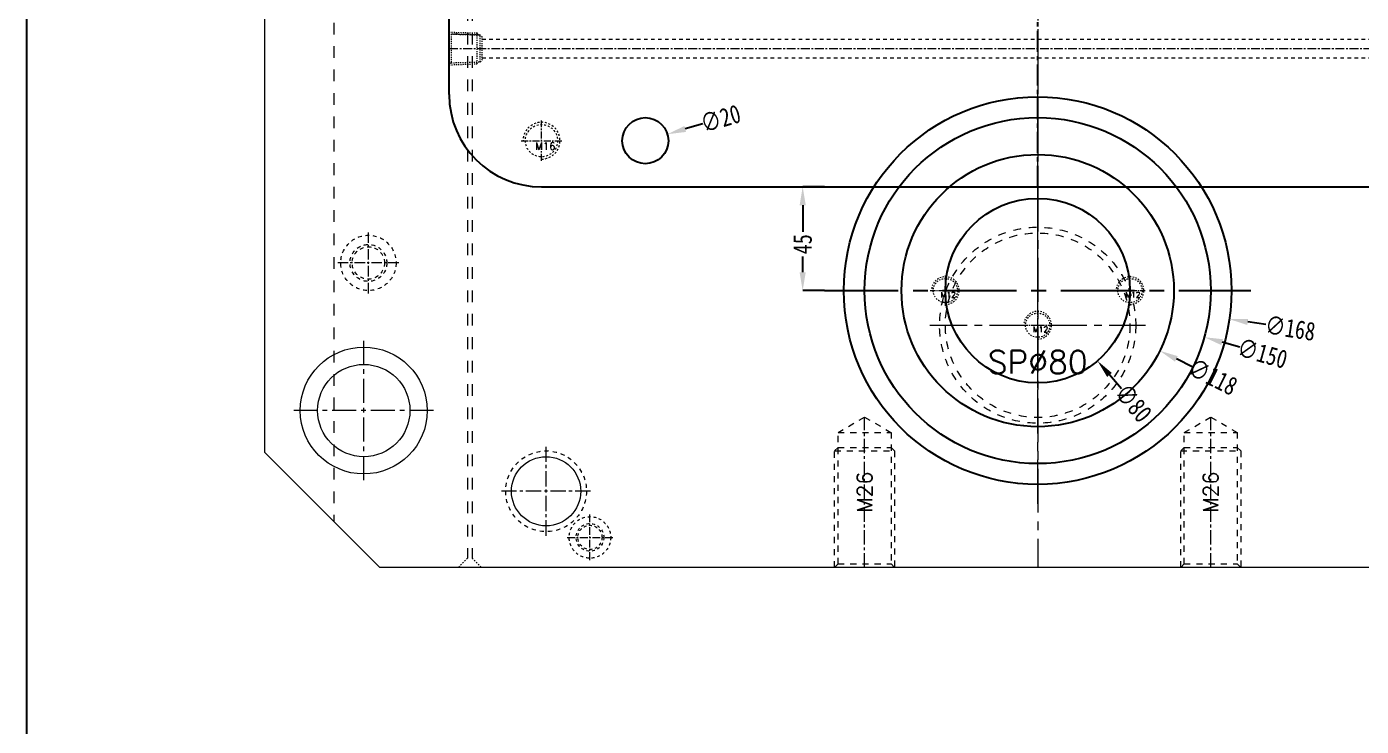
# Model space of a CAD drawing. Header units: millimetres. Extents: x 1803 to 4269, y -6912 to 1836.
# Drawn here: x 2381 to 2959, y -1229 to -925 of the extents above; entities that cross this region are included whole.
import ezdxf
from ezdxf.enums import TextEntityAlignment as Align

# ---------------------------------------------------------------- set-up
doc = ezdxf.new("R2010")
doc.units = ezdxf.units.MM
doc.header["$LTSCALE"] = 16.335
doc.header["$PDMODE"] = 3
doc.header["$PDSIZE"] = 0.3125
doc.linetypes.add('CENTER', pattern=[0.6, 0.375, -0.075, 0.075, -0.075])
doc.linetypes.add('HIDDEN', pattern=[0.2, 0.1, -0.1])
doc.layers.get('0').update_dxf_attribs({"linetype": 'CONTINUOUS'})
doc.layers.get('Defpoints').update_dxf_attribs({"linetype": 'CONTINUOUS'})
for name, color, linetype, lineweight in [('cool', 153, 'HIDDEN', 9), ('moldbase', 7, 'CONTINUOUS', 20), ('screw', 33, 'CONTINUOUS', 13), ('sp', 193, 'CONTINUOUS', 9)]:
    doc.layers.add(name, color=color, linetype=linetype, lineweight=lineweight)
doc.styles.get("Standard").update_dxf_attribs({"font": 'txt', "width": 0.8})
doc.styles.add('TXT', font='txt.shx', dxfattribs={"bigfont": 'gbcbig.shx'})
doc.dimstyles.new('11', dxfattribs={"dimtxt": 8, "dimasz": 8, "dimexe": 0, "dimexo": 0, "dimgap": 0, "dimtad": 0, "dimdsep": 46, "dimtxsty": 'Standard', "dimcen": 0, "dimclrd": 4, "dimclre": 4, "dimclrt": 6, "dimazin": 0, "dimtp": 0.01, "dimtm": 0.01, "dimtfac": 1, "dimtofl": 0, "dimtmove": 0, "dimatfit": 3, "dimfxl": 0, "dimtolj": 1, "dimarcsym": 0})

# ---------------------------------------------------------------- blocks, each defined once
blk = doc.blocks.new('screw_m16_g')
at = {"layer": 'screw', "color": 1, "linetype": 'CENTER', "ltscale": 0.497582}
for p, q in [((0, -8.8), (0, 8.8)), ((-8.8, 0), (8.8, 0))]:
    blk.add_line(p, q, dxfattribs=at)
at = {"layer": 'screw', "color": 33, "linetype": 'HIDDEN', "ltscale": 0.497582}
blk.add_circle((0, 0), 7, dxfattribs=at)
at = {"layer": 'screw', "color": 92, "linetype": 'HIDDEN', "ltscale": 0.497582}
blk.add_arc((0, 0), 8, 270, 180, dxfattribs=at)
at = {"layer": 'screw', "color": 6, "style": 'TXT'}
blk.add_text('M16', height=3.2, dxfattribs=at).set_placement((-2.72, -4))
blk = doc.blocks.new('*D12')
at = {"color": 4, "lineweight": -2}
for p, q in [((2726.72, -994.66), (2717.3, -994.66)), ((2717.3, -1002.66), (2717.3, -1014.21)), ((2717.3, -1031.66), (2717.3, -1024.87)), ((2726.72, -1039.66), (2717.3, -1039.66))]:
    blk.add_line(p, q, dxfattribs=at)
at = {"color": 4}
for points in [[(2715.96, -1002.66), (2718.63, -1002.66), (2717.3, -994.66)], [(2715.96, -1031.66), (2718.63, -1031.66), (2717.3, -1039.66)]]:
    blk.add_solid(points, dxfattribs=at)
at = {"layer": 'Defpoints', "color": 0}
for p in [(2717.3, -994.66), (2726.72, -994.66), (2726.72, -1039.66)]:
    blk.add_point(p, dxfattribs=at)
at = {"color": 6, "insert": (2717.3, -1019.54), "char_height": 8, "attachment_point": 5, "rotation": 90}
blk.add_mtext('\\A1;45', dxfattribs=at)
blk = doc.blocks.new('*D80')
at = {"color": 4, "lineweight": -2}
blk.add_line((2918.03, -1054.41), (2910.11, -1053.23), dxfattribs=at)
at = {"color": 4}
blk.add_solid([(2910.31, -1051.91), (2909.92, -1054.55), (2902.2, -1052.05)], dxfattribs=at)
at = {"layer": 'Defpoints', "color": 0}
for p in [(2736.04, -1027.27), (2902.2, -1052.05)]:
    blk.add_point(p, dxfattribs=at)
at = {"color": 6, "insert": (2928.58, -1055.98), "char_height": 8, "attachment_point": 5, "rotation": 351.51703}
blk.add_mtext('\\A1;∅168', dxfattribs=at)
blk = doc.blocks.new('*D81')
at = {"color": 4, "lineweight": -2}
blk.add_line((2906.76, -1064.16), (2899.05, -1062.01), dxfattribs=at)
at = {"color": 4}
blk.add_solid([(2899.41, -1060.73), (2898.69, -1063.29), (2891.35, -1059.86)], dxfattribs=at)
at = {"layer": 'Defpoints', "color": 0}
for p in [(2746.89, -1019.46), (2891.35, -1059.86)]:
    blk.add_point(p, dxfattribs=at)
at = {"color": 6, "insert": (2916.52, -1066.89), "char_height": 8, "attachment_point": 5, "rotation": 344.37737}
blk.add_mtext('\\A1;∅150', dxfattribs=at)
blk = doc.blocks.new('*D96')
at = {"color": 4, "lineweight": -2}
blk.add_line((2855.41, -1082.31), (2850.23, -1076.21), dxfattribs=at)
at = {"color": 4}
blk.add_solid([(2851.24, -1075.35), (2849.21, -1077.08), (2845.04, -1070.12)], dxfattribs=at)
at = {"layer": 'Defpoints', "color": 0}
for p in [(2793.2, -1009.2), (2845.04, -1070.12)]:
    blk.add_point(p, dxfattribs=at)
at = {"color": 6, "insert": (2860.6, -1088.4), "char_height": 8, "attachment_point": 5, "rotation": 310.39812}
blk.add_mtext('\\A1;∅80', dxfattribs=at)
blk = doc.blocks.new('*D97')
at = {"color": 4, "lineweight": -2}
blk.add_line((2886.4, -1072.81), (2879.22, -1069.27), dxfattribs=at)
at = {"color": 4}
blk.add_solid([(2879.81, -1068.08), (2878.63, -1070.47), (2872.04, -1065.74)], dxfattribs=at)
at = {"layer": 'Defpoints', "color": 0}
for p in [(2766.19, -1013.58), (2872.04, -1065.74)]:
    blk.add_point(p, dxfattribs=at)
at = {"color": 6, "insert": (2895.01, -1077.05), "char_height": 8, "attachment_point": 5, "rotation": 333.76997}
blk.add_mtext('\\A1;∅118', dxfattribs=at)
blk = doc.blocks.new('cool_jt_f12')
at = {"layer": 'cool', "ltscale": 0.3}
for p, q in [((0, 7.0785), (0.856, 6.2225)), ((0, 7.0785), (12, 6.7035)), ((0.856, 6.2225), (0.856, -6.2225)), ((13.5, 5.827375), (0.856, 6.2225)), ((0.856, 6.2225), (13.5, 5.827375)), ((12, 6.7035), (12.856, 5.8475)), ((12, 6.7035), (12, -6.7035)), ((14.327375, 5), (13.5, 5.827375)), ((13.5, -5.827375), (13.5, 5.827375)), ((14.327375, -5), (14.327375, 5)), ((13.5, -5.827375), (14.327375, -5)), ((0.856, -6.2225), (0, -7.0785)), ((0, -7.0785), (12, -6.7035)), ((0.856, -6.2225), (13.5, -5.827375)), ((12, -6.7035), (12.856, -5.8475))]:
    blk.add_line(p, q, dxfattribs=at)
blk = doc.blocks.new('1')
at = {"layer": 'cool', "ltscale": 0.932966}
for p, q in [((2578.45, -905.66), (3059.79, -905.66)), ((2578.45, -913.66), (3059.79, -913.66))]:
    blk.add_line(p, q, dxfattribs=at)
at = {"layer": 'cool', "color": 1, "linetype": 'CENTER', "ltscale": 0.621977}
blk.add_line((2564.12, -909.66), (3074.12, -909.66), dxfattribs=at)
at = {"layer": 'cool', "ltscale": 0.932966}
blk.add_blockref('cool_jt_f12', (2564.12, -909.66), dxfattribs=at)
at = {"layer": 'cool', "ltscale": 0.932966, "rotation": 180}
blk.add_blockref('cool_jt_f12', (3074.12, -909.66), dxfattribs=at)
blk = doc.blocks.new('screw_m12_g')
at = {"layer": 'screw', "color": 1, "linetype": 'CENTER', "ltscale": 0.373186}
for p, q in [((0, -6.6), (0, 6.6)), ((-6.6, 0), (6.6, 0))]:
    blk.add_line(p, q, dxfattribs=at)
at = {"layer": 'screw', "color": 33, "linetype": 'HIDDEN', "ltscale": 0.373186}
blk.add_circle((0, 0), 5.25, dxfattribs=at)
at = {"layer": 'screw', "color": 92, "linetype": 'HIDDEN', "ltscale": 0.373186}
blk.add_arc((0, 0), 6, 270, 180, dxfattribs=at)
at = {"layer": 'screw', "color": 6, "style": 'TXT'}
blk.add_text('M12', height=2.4, dxfattribs=at).set_placement((-2.04, -3))
blk = doc.blocks.new('sp_80_th', base_point=(2819.12, -1039.66))
at = {"layer": 'sp', "color": 1, "linetype": 'CENTER', "ltscale": 2.643404}
for p, q in [((2819.12, -1086.41), (2819.12, -992.91)), ((2772.37, -1039.66), (2865.87, -1039.66))]:
    blk.add_line(p, q, dxfattribs=at)
at = {"layer": 'sp', "color": 193, "linetype": 'HIDDEN', "ltscale": 2.073258}
for radius in [42.5, 40]:
    blk.add_circle((2819.12, -1039.66), radius, dxfattribs=at)
at = {"layer": 'sp', "color": 6, "style": 'TXT'}
blk.add_text('SP%%c80', height=10, dxfattribs=at).set_placement((2819.12, -1055.66), align=Align.MIDDLE)
blk = doc.blocks.new('01')
at = {"layer": 'screw'}
blk.add_blockref('screw_m12_g', (2819.12, -1039.66), dxfattribs=at)
at = {"layer": 'sp'}
blk.add_blockref('sp_80_th', (2819.12, -1039.66), dxfattribs=at)
blk = doc.blocks.new('*D835')
at = {"color": 4, "lineweight": -2}
blk.add_line((2674.06, -967.32), (2666.39, -969.58), dxfattribs=at)
at = {"color": 4}
blk.add_solid([(2666.01, -968.3), (2666.76, -970.86), (2658.71, -971.84)], dxfattribs=at)
at = {"layer": 'Defpoints', "color": 0}
for p in [(2658.71, -971.84), (2639.53, -977.48)]:
    blk.add_point(p, dxfattribs=at)
at = {"color": 6, "insert": (2681.74, -965.06), "char_height": 8, "attachment_point": 5, "rotation": 16.40131}
blk.add_mtext('\\A1;∅20', dxfattribs=at)

msp = doc.modelspace()

# ---------------------------------------------------------------- linework, layer by layer
at = {"color": 1, "linetype": 'CENTER', "ltscale": 1.492746}
msp.add_line((2819.12, -994.659), (2819.12, -754.659), dxfattribs=at)
for p, q in [((2564.12, -954.659), (2564.12, -794.659)), ((2604.12, -994.659), (3034.12, -994.659))]:
    msp.add_line(p, q)
at = {"color": 1, "linetype": 'CENTER', "ltscale": 5.22461}
msp.add_line((2726.72, -1039.659), (2911.52, -1039.659), dxfattribs=at)
msp.add_lwpolyline([(2381.071, -563.766), (4105.198, -563.766), (4105.198, -1822.265), (2381.071, -1822.265)], close=True)
for centre, radius in [((2819.12, -1039.659), 84), ((2649.12, -974.659), 10), ((2819.12, -1039.659), 75), ((2819.12, -1039.659), 40)]:
    msp.add_circle(centre, radius)
at = {"color": 3}
msp.add_circle((2819.12, -1039.659), 59, dxfattribs=at)
msp.add_arc((2604.12, -954.659), 40, 180, 270)
at = {"layer": 'moldbase', "color": 8, "linetype": 'HIDDEN', "ltscale": 3.109887}
for p, q in [((2572.12, -663.659), (2572.12, -1155.659)), ((2574.12, -663.659), (2574.12, -1155.659)), ((2514.12, -679.659), (2514.12, -1139.659))]:
    msp.add_line(p, q, dxfattribs=at)
at = {"layer": 'moldbase', "color": 1, "linetype": 'CENTER', "ltscale": 3.109887}
for p, q in [((2819.12, -659.659), (2819.12, -1159.659)), ((2819.12, -659.659), (2819.12, -1159.659)), ((2819.12, -1132.059), (2819.12, -947.259))]:
    msp.add_line(p, q, dxfattribs=at)
at = {"layer": 'moldbase'}
for p, q in [((2484.12, -709.659), (2484.12, -1109.659)), ((2534.12, -1159.659), (2484.12, -1109.659)), ((3104.12, -1159.659), (2534.12, -1159.659))]:
    msp.add_line(p, q, dxfattribs=at)
at = {"layer": 'moldbase', "color": 1, "linetype": 'CENTER', "ltscale": 0.746373}
for p, q in [((2529.12, -1040.859), (2529.12, -1014.459)), ((2542.32, -1027.659), (2515.92, -1027.659))]:
    msp.add_line(p, q, dxfattribs=at)
at = {"layer": 'moldbase', "color": 1, "linetype": 'CENTER', "ltscale": 1.710438}
for p, q in [((2527.12, -1121.909), (2527.12, -1061.409)), ((2557.37, -1091.659), (2496.87, -1091.659))]:
    msp.add_line(p, q, dxfattribs=at)
at = {"layer": 'moldbase', "color": 1, "linetype": 'CENTER', "ltscale": 1.08846}
for p, q in [((2606.12, -1145.909), (2606.12, -1107.409)), ((2625.37, -1126.659), (2586.87, -1126.659))]:
    msp.add_line(p, q, dxfattribs=at)
at = {"layer": 'moldbase', "color": 1, "linetype": 'CENTER', "ltscale": 0.55978}
for p, q in [((2625.12, -1156.559), (2625.12, -1136.759)), ((2615.22, -1146.659), (2635.02, -1146.659))]:
    msp.add_line(p, q, dxfattribs=at)
at = {"layer": 'moldbase', "color": 8, "linetype": 'HIDDEN', "ltscale": 0.373186}
for p, q in [((2572.12, -1155.659), (2568.12, -1159.659)), ((2574.12, -1155.659), (2578.12, -1159.659))]:
    msp.add_line(p, q, dxfattribs=at)
at = {"layer": 'moldbase', "color": 8, "linetype": 'HIDDEN', "ltscale": 0.995164}
for radius in [12, 8, 7]:
    msp.add_circle((2529.12, -1027.659), radius, dxfattribs=at)
at = {"layer": 'moldbase'}
for centre, radius in [((2527.12, -1091.659), 27.5), ((2527.12, -1091.659), 20), ((2606.12, -1126.659), 15)]:
    msp.add_circle(centre, radius, dxfattribs=at)
at = {"layer": 'moldbase', "color": 8, "linetype": 'HIDDEN', "ltscale": 1.08846}
msp.add_circle((2606.12, -1126.659), 17.5, dxfattribs=at)
at = {"layer": 'moldbase', "color": 8, "linetype": 'HIDDEN', "ltscale": 0.746373}
for radius in [9, 6, 5.25]:
    msp.add_circle((2625.12, -1146.659), radius, dxfattribs=at)
at = {"layer": 'screw', "color": 8, "linetype": 'HIDDEN', "ltscale": 1.617141}
for p, q in [((2732.62, -1101.159), (2744.12, -1094.519)), ((2744.12, -1094.519), (2755.62, -1101.159)), ((2882.62, -1101.159), (2894.12, -1094.519)), ((2894.12, -1094.519), (2905.62, -1101.159)), ((2732.62, -1158.159), (2732.62, -1101.159)), ((2732.62, -1101.159), (2755.62, -1101.159)), ((2755.62, -1101.159), (2755.62, -1158.159)), ((2882.62, -1158.159), (2882.62, -1101.159)), ((2882.62, -1101.159), (2905.62, -1101.159)), ((2905.62, -1101.159), (2905.62, -1158.159)), ((2731.12, -1159.659), (2732.62, -1158.159)), ((2732.62, -1158.159), (2755.62, -1158.159)), ((2755.62, -1158.159), (2757.12, -1159.659)), ((2881.12, -1159.659), (2882.62, -1158.159)), ((2882.62, -1158.159), (2905.62, -1158.159)), ((2905.62, -1158.159), (2907.12, -1159.659))]:
    msp.add_line(p, q, dxfattribs=at)
at = {"layer": 'screw', "color": 1, "linetype": 'CENTER', "ltscale": 1.010713}
for p, q in [((2744.12, -1159.659), (2744.12, -1094.519)), ((2894.12, -1159.659), (2894.12, -1094.519))]:
    msp.add_line(p, q, dxfattribs=at)
at = {"layer": 'screw', "color": 92, "linetype": 'HIDDEN', "ltscale": 1.617141}
for p, q in [((2731.12, -1109.159), (2732.62, -1107.659)), ((2731.12, -1159.659), (2731.12, -1109.159)), ((2731.12, -1109.159), (2757.12, -1109.159)), ((2732.62, -1107.659), (2755.62, -1107.659)), ((2755.62, -1107.659), (2757.12, -1109.159)), ((2757.12, -1109.159), (2757.12, -1159.659)), ((2881.12, -1109.159), (2882.62, -1107.659)), ((2881.12, -1159.659), (2881.12, -1109.159)), ((2881.12, -1109.159), (2907.12, -1109.159)), ((2882.62, -1107.659), (2905.62, -1107.659)), ((2905.62, -1107.659), (2907.12, -1109.159)), ((2907.12, -1109.159), (2907.12, -1159.659))]:
    msp.add_line(p, q, dxfattribs=at)

# ---------------------------------------------------------------- block references
for name, p in [('1', (0, -25)), ('01', (0, -15))]:
    msp.add_blockref(name, p)
at = {"layer": 'screw'}
for name, p in [('screw_m16_g', (2604.12, -974.659)), ('screw_m12_g', (2779.12, -1039.659)), ('screw_m12_g', (2859.12, -1039.659))]:
    msp.add_blockref(name, p, dxfattribs=at)

# ---------------------------------------------------------------- texts
at = {"layer": 'screw', "color": 6, "linetype": 'HIDDEN', "ltscale": 1.617141, "style": 'TXT'}
for p in [(2744.12, -1127.089), (2894.12, -1127.089)]:
    msp.add_text('M26', height=6.5, rotation=90, dxfattribs=at).set_placement(p, align=Align.MIDDLE)

# ---------------------------------------------------------------- dimensions: what is measured, and where the dimension line sits
dim = msp.add_diameter_dim_2p(p1=(2639.526, -977.482), p2=(2658.713, -971.835), dimstyle='11', override={"dimfxl": 1.25, "dimarcsym": 1})
dim.commit()
dim.dimension.update_dxf_attribs({"geometry": '*D835', "text_midpoint": (2681.736, -965.058)})
dim = msp.add_linear_dim(base=(2717.295, -994.659), p1=(2726.72, -1039.659), p2=(2726.72, -994.659), angle=90, dimstyle='11')
dim.commit()
dim.dimension.update_dxf_attribs({"geometry": '*D12', "text_midpoint": (2717.295, -1019.539), "dimtype": 160})
for p1, p2, picture, middle in [((2793.196, -1009.196), (2845.043, -1070.121), '*D96', (2860.598, -1088.398)), ((2766.195, -1013.582), (2872.044, -1065.735), '*D97', (2895.008, -1077.05)), ((2746.89, -1019.461), (2891.349, -1059.856), '*D81', (2916.517, -1066.894)), ((2736.039, -1027.267), (2902.201, -1052.05), '*D80', (2928.575, -1055.984))]:
    dim = msp.add_diameter_dim_2p(p1=p1, p2=p2, dimstyle='11')
    dim.commit()
    dim.dimension.update_dxf_attribs({"geometry": picture, "text_midpoint": middle})

doc.saveas('drawing.dxf')
